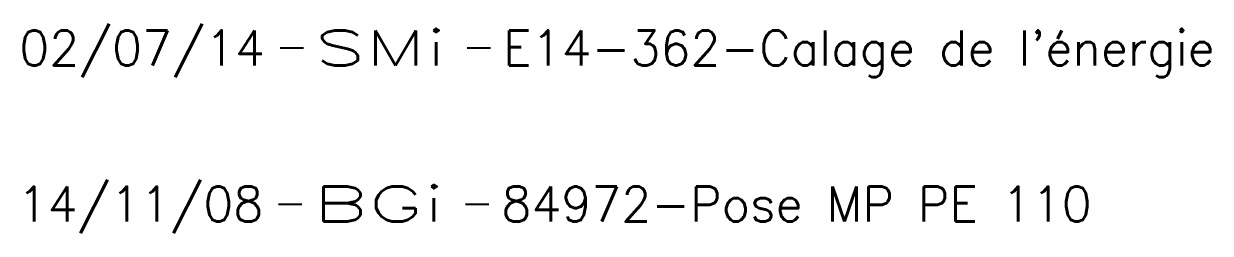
# Model space of a CAD drawing. Header units: millimetres. Extents: x 184308 to 185001, y 126998 to 128012.
# Drawn here: x 184510.61 to 184536.07, y 127011.05 to 127015.53 of the extents above; entities that cross this region are included whole.
import ezdxf
from ezdxf.enums import TextEntityAlignment as Align

# ---------------------------------------------------------------- set-up
doc = ezdxf.new("R2010")
doc.units = ezdxf.units.MM
doc.layers.get('0').update_dxf_attribs({"linetype": 'CONTINUOUS'})
doc.layers.add('G_910', color=7, linetype='CONTINUOUS', plot=False)
doc.styles.get("Standard").update_dxf_attribs({"font": 'romans.shx', "width": 0.85})

# ---------------------------------------------------------------- blocks, each defined once
blk = doc.blocks.new('GIS_MODF')
at = {"color": 0, "linetype": 'Continuous', "flags": 128}
for points in [[(-2.257, -0.012), (-1.757, -0.012)], [(1.758, -0.012), (2.258, -0.012)]]:
    blk.add_lwpolyline(points, dxfattribs=at)
at = {"color": 0, "linetype": 'Continuous'}
blk.add_attdef('DATE', text='', height=0.75, dxfattribs=at).set_placement((-2.583, -0.387), align=Align.RIGHT)
at = {"color": 0, "linetype": 'Continuous', "width": 3.590909}
blk.add_attdef('USER', text='', height=0.75, dxfattribs=at).set_placement((-1.516, -0.387), (1.306, -0.387), align=Align.FIT)
at = {"color": 0, "linetype": 'Continuous'}
blk.add_attdef('DESC', (2.528, -0.387), '', height=0.75, dxfattribs=at)

msp = doc.modelspace()

# ---------------------------------------------------------------- block references
at = {"layer": 'G_910'}
ref = msp.add_blockref('GIS_MODF', (184518.368, 127015.026), dxfattribs=at)
ref.add_attrib('DATE', '02/07/14', dxfattribs={"layer": '0', "color": 0, "linetype": 'Continuous', "height": 0.75}).set_placement((184515.786, 127014.639), align=Align.RIGHT)
ref.add_attrib('USER', 'SMi', dxfattribs={"layer": '0', "color": 0, "linetype": 'Continuous', "height": 0.75, "width": 1.612245}).set_placement((184516.853, 127014.639), (184519.674, 127014.639), align=Align.FIT)
ref.add_attrib('DESC', "E14-362-Calage de l'énergie", (184520.896, 127014.639), dxfattribs={"layer": '0', "color": 0, "linetype": 'Continuous', "height": 0.75})
ref = msp.add_blockref('GIS_MODF', (184518.333, 127011.683), dxfattribs=at)
ref.add_attrib('DATE', '14/11/08', dxfattribs={"layer": '0', "color": 0, "linetype": 'Continuous', "height": 0.75}).set_placement((184515.75, 127011.296), align=Align.RIGHT)
ref.add_attrib('USER', 'BGi', dxfattribs={"layer": '0', "color": 0, "linetype": 'Continuous', "height": 0.75, "width": 1.680851}).set_placement((184516.817, 127011.296), (184519.638, 127011.296), align=Align.FIT)
ref.add_attrib('DESC', '84972-Pose MP PE 110', (184520.86, 127011.296), dxfattribs={"layer": '0', "color": 0, "linetype": 'Continuous', "height": 0.75})

doc.saveas('drawing.dxf')
